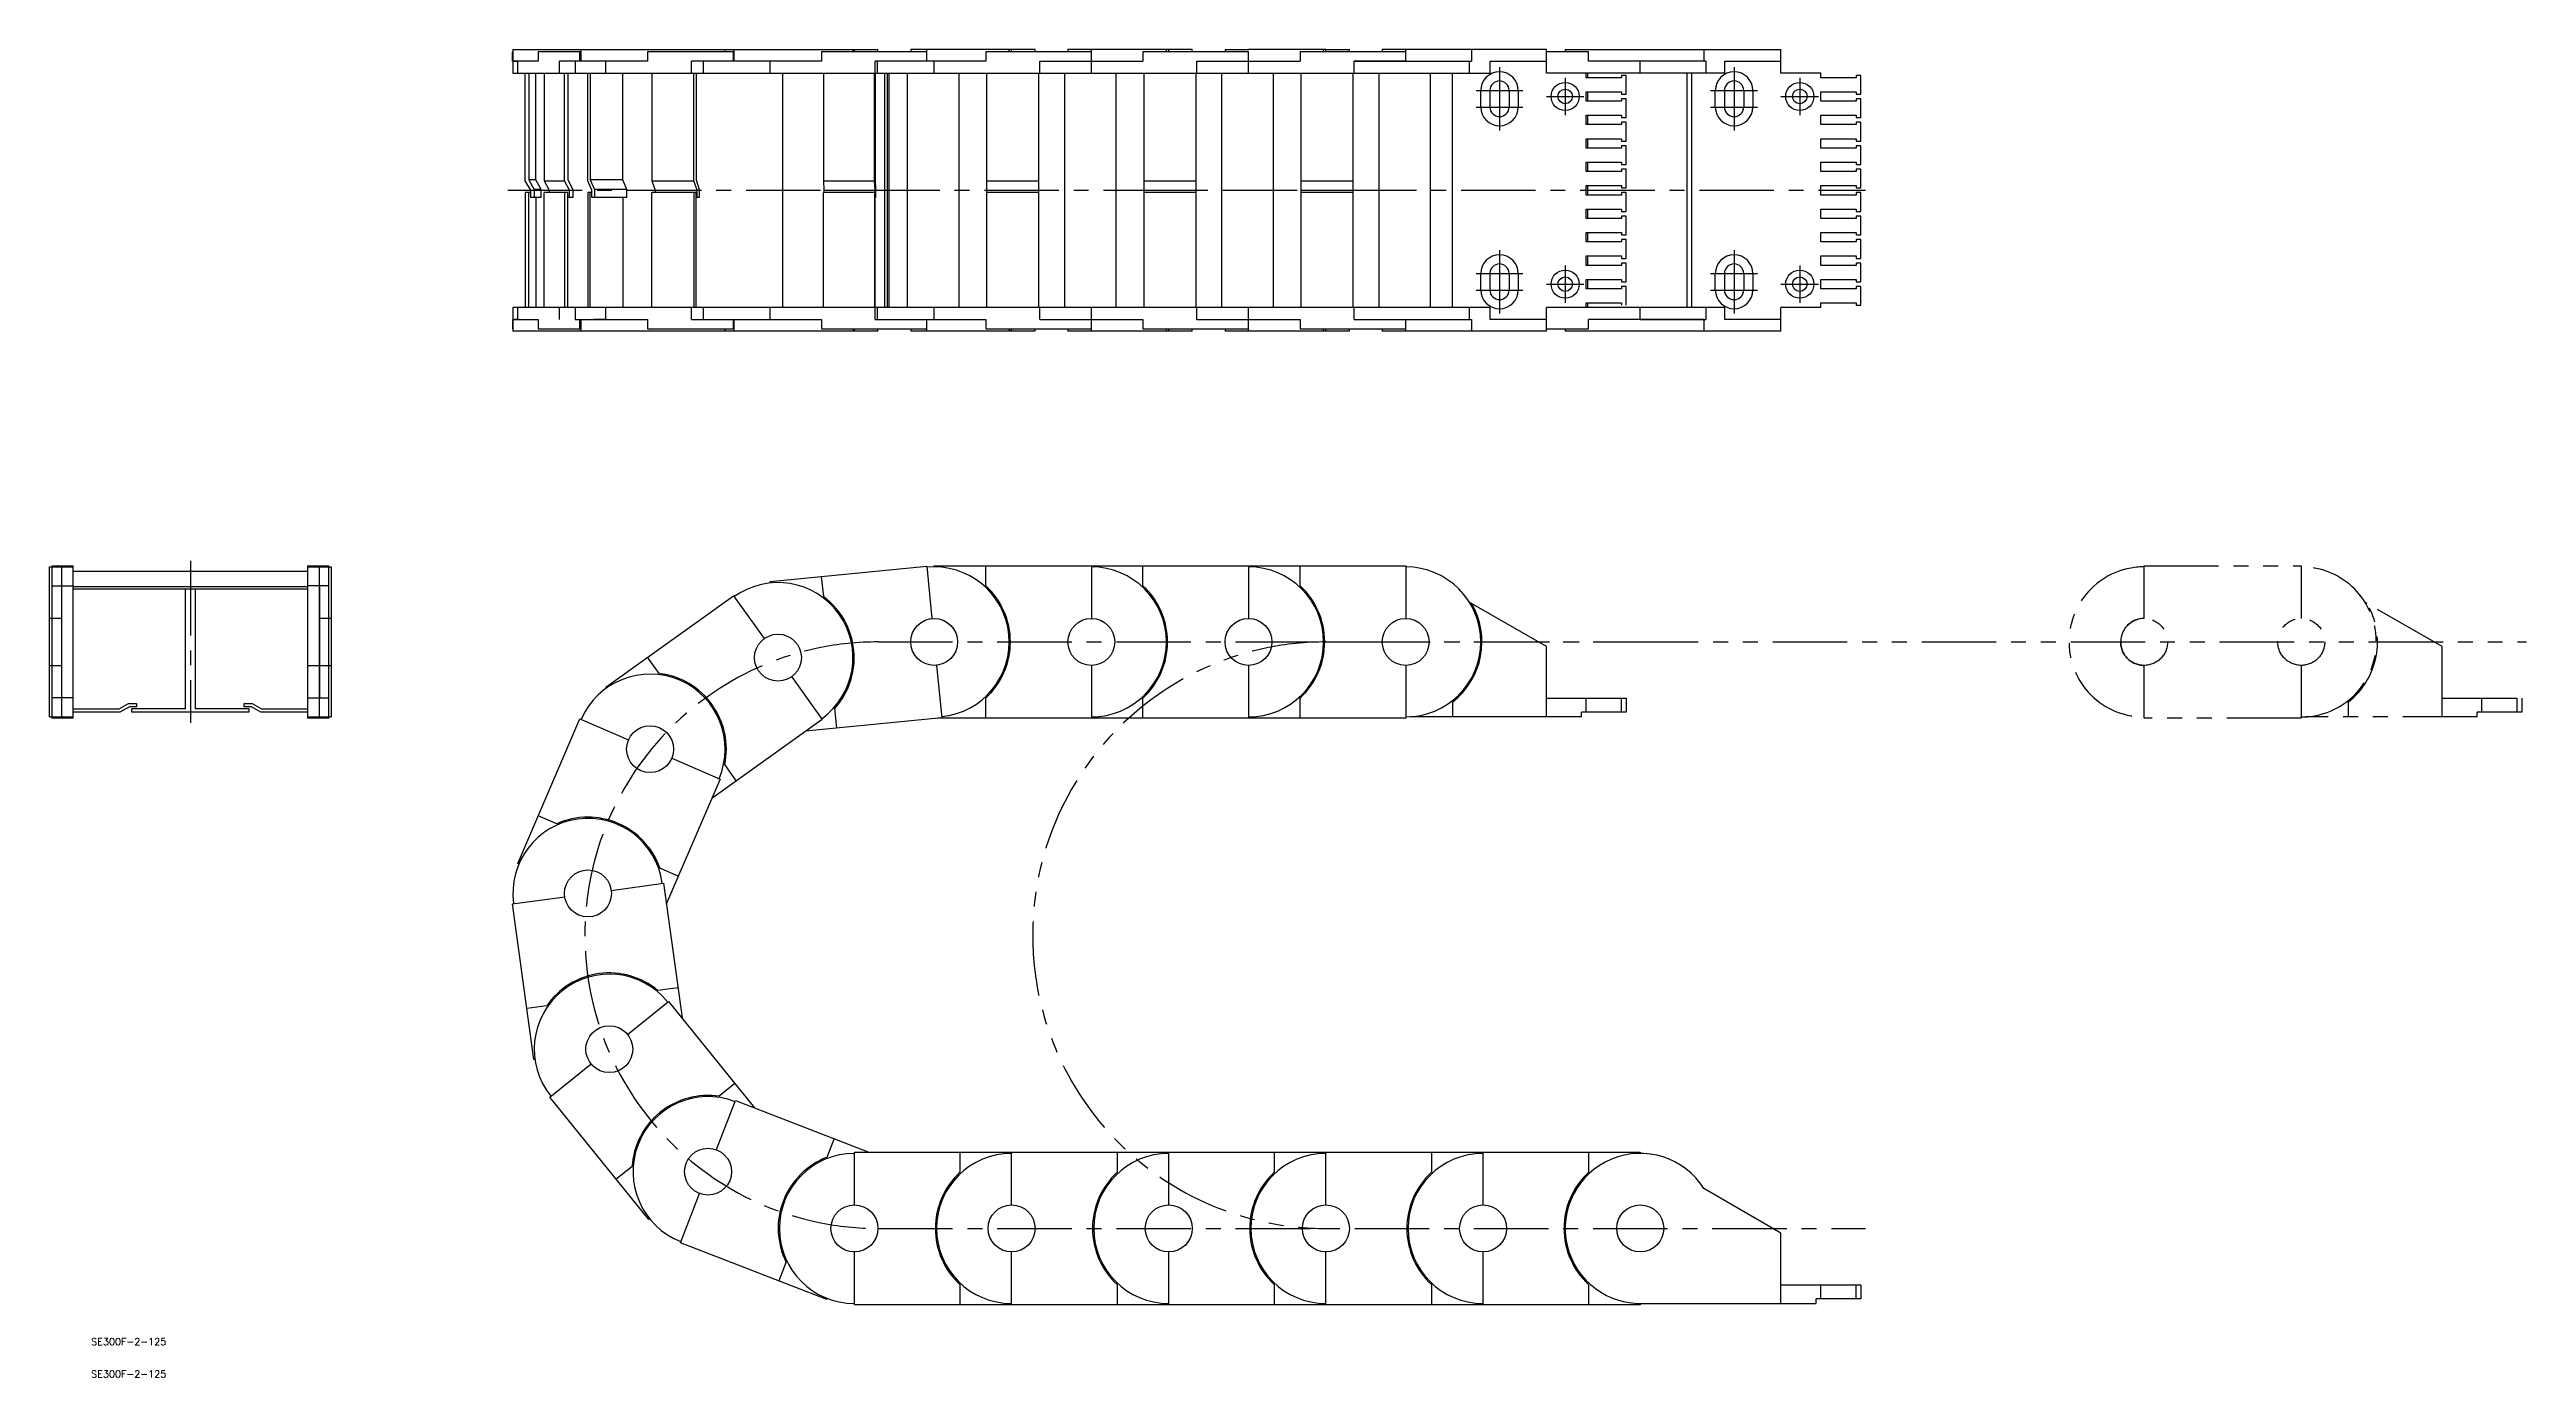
# Model space of a CAD drawing. Extents: x -197 to 859, y -446 to 120.
import ezdxf

# ---------------------------------------------------------------- set-up
doc = ezdxf.new("R2010")
doc.units = 0
doc.linetypes.add('CENTER', pattern=[50.8, 31.75, -6.35, 6.35, -6.35])
doc.linetypes.add('PHANTOM', pattern=[63.5, 31.75, -6.35, 6.35, -6.35, 6.35, -6.35])
doc.layers.get('0').update_dxf_attribs({"linetype": 'CONTINUOUS'})
doc.layers.add('CENTER', color=1, linetype='CONTINUOUS')
doc.styles.get("Standard").update_dxf_attribs({"font": 'txt.shx', "height": 3, "bigfont": 'bigfont.shx'})

# ---------------------------------------------------------------- blocks, each defined once
blk = doc.blocks.new('*U2')
at = {"color": 7, "linetype": 'CONTINUOUS'}
blk.add_text('SE300F-2-125', height=3, dxfattribs=at).set_placement((-179.6, -432.3))
blk = doc.blocks.new('*U3')
at = {"color": 7, "linetype": 'CONTINUOUS'}
blk.add_text('SE300F-2-125', height=3, dxfattribs=at).set_placement((-179.6, -446))

msp = doc.modelspace()

# ---------------------------------------------------------------- linework, layer by layer
at = {"color": 7, "linetype": 'CONTINUOUS'}
for p, q in [((0, 115), (0, 119)), ((0.2, 119), (0, 119)), ((0.2, 120), (0.2, 110)), ((0.2, 120), (155.8, 120)), ((29.3, 119), (11, 119)), ((11, 119), (11, 115)), ((28.8, 115), (28.8, 119)), ((29.3, 115), (29.3, 120)), ((57.6, 119), (57.6, 115)), ((94.5, 119), (57.6, 119)), ((90.7, 119), (90.7, 120)), ((94.2, 115), (94.2, 119)), ((94.5, 115), (94.5, 120)), ((131.8, 119), (131.8, 115)), ((176.6, 119), (131.8, 119)), ((145.2, 119), (145.2, 120)), ((145.8, 119), (145.8, 120)), ((155.8, 119), (155.8, 120)), ((222.8, 120), (169.8, 120)), ((169.8, 120), (169.8, 119)), ((176.6, 119), (176.6, 120)), ((176.6, 115), (176.6, 119)), ((176.6, 115), (176.6, 119)), ((201.8, 119), (201.8, 115)), ((246.8, 119), (201.8, 119)), ((211.8, 119), (211.8, 120)), ((212.8, 119), (212.8, 120)), ((222.8, 119), (222.8, 120)), ((236.8, 120), (236.8, 119)), ((289.8, 120), (236.8, 120)), ((246.8, 110), (246.8, 120)), ((313.8, 119), (268.8, 119)), ((268.8, 119), (268.8, 115)), ((278.8, 119), (278.8, 120)), ((279.8, 119), (279.8, 120)), ((289.8, 119), (289.8, 120)), ((303.8, 120), (313.8, 120)), ((303.8, 120), (303.8, 119)), ((345.8, 120), (313.8, 120)), ((313.8, 110), (313.8, 119)), ((380.8, 119), (335.8, 119)), ((335.8, 119), (335.8, 115)), ((345.8, 119), (345.8, 120)), ((346.8, 120), (345.8, 120)), ((346.8, 120), (356.8, 120)), ((346.8, 119), (346.8, 120)), ((356.8, 119), (356.8, 120)), ((370.8, 120), (370.8, 119)), ((440.8, 120), (370.8, 120)), ((380.8, 115), (380.8, 120)), ((408.8, 120), (408.8, 115)), ((440.8, 110), (440.8, 120)), ((458.8, 119), (440.8, 119)), ((448.8, 120), (540.8, 120)), ((448.8, 120), (448.8, 119)), ((458.8, 115), (458.8, 119)), ((507.9, 120), (507.9, 115)), ((540.8, 110), (540.8, 120)), ((11, 115), (0, 115)), ((0.2, 110), (416.8, 110)), ((0.7, 115), (2.3, 115)), ((0.7, 115), (0.7, 115)), ((2.3, 110), (2.3, 115)), ((5.5, 64), (5.5, 110)), ((7, 110), (7, 64.4)), ((10, 64.4), (10, 110)), ((13.5, 110), (13.5, 64)), ((57.6, 115), (20.1, 115)), ((20.1, 110), (20.1, 115)), ((22.2, 64), (22.2, 110)), ((23.6, 110), (23.6, 64.4)), ((26.7, 115), (26.7, 110)), ((32.1, 64), (32.1, 110)), ((33.2, 110), (33.2, 64.4)), ((39.8, 110), (39.8, 115)), ((47, 64.4), (47, 110)), ((59.5, 110), (59.5, 64)), ((76.3, 110), (76.3, 115)), ((131.8, 115), (76.3, 115)), ((77.4, 64), (77.4, 110)), ((78.3, 110), (78.3, 64.4)), ((81.3, 115), (81.3, 110)), ((109.9, 110), (109.9, 115)), ((115.2, 110), (115.2, 10)), ((132.6, 110), (132.6, 64)), ((154.4, 64), (154.4, 110)), ((154.6, 110), (154.6, 64.4)), ((201.8, 115), (154.7, 115)), ((154.7, 110), (154.7, 115)), ((155.5, 115), (155.5, 110)), ((158.7, 10), (158.7, 110)), ((159.8, 110), (159.8, 10)), ((160.4, 110), (160.4, 10)), ((168.3, 110), (168.3, 10)), ((179.8, 110), (179.8, 115)), ((190.3, 110), (190.3, 10)), ((202.3, 10), (202.3, 110)), ((224.3, 110), (224.3, 10)), ((224.8, 115), (268.8, 115)), ((224.8, 110), (224.8, 115)), ((235.3, 110), (235.3, 10)), ((257.3, 110), (257.3, 10)), ((269.3, 10), (269.3, 110)), ((291.3, 110), (291.3, 10)), ((291.8, 115), (335.8, 115)), ((291.8, 110), (291.8, 115)), ((302.3, 110), (302.3, 10)), ((324.3, 110), (324.3, 10)), ((336.3, 10), (336.3, 110)), ((358.3, 110), (358.3, 10)), ((380.8, 115), (358.8, 115)), ((358.8, 115), (408.8, 115)), ((358.8, 110), (358.8, 115)), ((369.3, 110), (369.3, 10)), ((391.3, 110), (391.3, 10)), ((400.8, 10), (400.8, 110)), ((407.9, 115), (407.9, 110)), ((416.8, 115), (440.8, 115)), ((416.8, 110), (416.8, 115)), ((516.8, 110), (440.8, 110)), ((457.8, 108), (457.8, 110)), ((472.8, 108), (457.8, 108)), ((458.3, 110), (458.3, 108)), ((508.8, 115), (458.8, 115)), ((472.8, 109), (472.8, 108)), ((474.8, 109), (472.8, 109)), ((474.8, 101), (474.8, 109)), ((480.8, 110), (480.8, 115)), ((500.8, 10), (500.8, 110)), ((502.7, 110), (502.7, 10)), ((508.8, 115), (508.8, 110)), ((516.8, 115), (540.8, 115)), ((516.8, 110), (516.8, 115)), ((557.8, 110), (540.8, 110)), ((557.8, 108), (557.8, 110)), ((572.8, 108), (557.8, 108)), ((574.8, 109), (572.8, 109)), ((572.8, 109), (572.8, 108)), ((574.8, 101), (574.8, 109)), ((412.8, 95.5), (412.8, 102.5)), ((416.7, 102.5), (416.7, 95.5)), ((424.9, 102.5), (424.9, 95.5)), ((428.8, 102.5), (428.8, 95.5)), ((457.8, 102), (472.8, 102)), ((457.8, 98), (457.8, 102)), ((472.8, 98), (457.8, 98)), ((458.3, 102), (458.3, 98)), ((472.8, 102), (472.8, 101)), ((472.8, 101), (474.8, 101)), ((472.8, 99), (472.8, 98)), ((474.8, 99), (472.8, 99)), ((474.8, 91), (474.8, 99)), ((512.8, 95.5), (512.8, 102.5)), ((516.7, 102.5), (516.7, 95.5)), ((524.9, 102.5), (524.9, 95.5)), ((528.8, 102.5), (528.8, 95.5)), ((557.8, 102), (572.8, 102)), ((557.8, 98), (557.8, 102)), ((572.8, 98), (557.8, 98)), ((572.8, 102), (572.8, 101)), ((572.8, 101), (574.8, 101)), ((574.8, 99), (572.8, 99)), ((572.8, 99), (572.8, 98)), ((574.8, 91), (574.8, 99)), ((457.8, 92), (472.8, 92)), ((457.8, 88), (457.8, 92)), ((472.8, 88), (457.8, 88)), ((458.3, 92), (458.3, 88)), ((472.8, 92), (472.8, 91)), ((472.8, 91), (474.8, 91)), ((472.8, 89), (472.8, 88)), ((474.8, 89), (472.8, 89)), ((474.8, 81), (474.8, 89)), ((557.8, 88), (557.8, 92)), ((557.8, 92), (572.8, 92)), ((572.8, 88), (557.8, 88)), ((572.8, 92), (572.8, 91)), ((572.8, 91), (574.8, 91)), ((572.8, 89), (572.8, 88)), ((574.8, 89), (572.8, 89)), ((574.8, 81), (574.8, 89)), ((457.8, 82), (472.8, 82)), ((457.8, 78), (457.8, 82)), ((472.8, 78), (457.8, 78)), ((458.3, 82), (458.3, 78)), ((472.8, 82), (472.8, 81)), ((472.8, 81), (474.8, 81)), ((472.8, 79), (472.8, 78)), ((474.8, 79), (472.8, 79)), ((474.8, 71), (474.8, 79)), ((557.8, 78), (557.8, 82)), ((557.8, 82), (572.8, 82)), ((572.8, 78), (557.8, 78)), ((572.8, 82), (572.8, 81)), ((572.8, 81), (574.8, 81)), ((572.8, 79), (572.8, 78)), ((574.8, 79), (572.8, 79)), ((574.8, 71), (574.8, 79)), ((7.8, 60), (5.5, 64)), ((7, 64.4), (9.3, 60.4)), ((10, 64.4), (7, 64.4)), ((12.3, 60.4), (10, 64.4)), ((13.5, 64), (15.7, 60)), ((13.5, 64), (22.2, 64)), ((24.4, 60), (22.2, 64)), ((23.6, 64.4), (25.7, 60.4)), ((33.9, 60), (32.1, 64)), ((47, 64.4), (33.2, 64.4)), ((33.2, 64.4), (35, 60.4)), ((48.8, 60.4), (47, 64.4)), ((59.5, 64), (60.9, 60)), ((59.5, 64), (77.4, 64)), ((78.7, 60), (77.4, 64)), ((78.3, 64.4), (79.6, 60.4)), ((132.6, 64), (132.8, 60)), ((132.6, 64), (154.4, 64)), ((154.7, 60), (154.4, 64)), ((154.6, 64.4), (154.8, 60.4)), ((202.3, 64), (224.3, 64)), ((269.3, 64), (291.3, 64)), ((336.3, 64), (358.3, 64)), ((457.8, 72), (472.8, 72)), ((457.8, 68), (457.8, 72)), ((472.8, 68), (457.8, 68)), ((458.3, 72), (458.3, 68)), ((472.8, 72), (472.8, 71)), ((472.8, 71), (474.8, 71)), ((472.8, 69), (472.8, 68)), ((474.8, 69), (472.8, 69)), ((474.8, 61), (474.8, 69)), ((557.8, 68), (557.8, 72)), ((557.8, 72), (572.8, 72)), ((572.8, 68), (557.8, 68)), ((572.8, 72), (572.8, 71)), ((572.8, 71), (574.8, 71)), ((574.8, 69), (572.8, 69)), ((572.8, 69), (572.8, 68)), ((574.8, 61), (574.8, 69)), ((5.5, 59), (5.5, 10)), ((7.8, 59), (5.5, 59)), ((7, 10), (7, 59)), ((7.8, 57), (7.8, 60)), ((12.3, 57), (7.8, 57)), ((9.3, 60.4), (9.3, 57)), ((12.3, 60.4), (9.3, 60.4)), ((10, 57), (10, 10)), ((12.3, 57), (12.3, 60.4)), ((13.5, 10), (13.5, 59)), ((23.6, 59), (13.5, 59)), ((15.7, 60), (24.4, 60)), ((15.7, 60), (15.7, 59)), ((22.2, 59), (22.2, 10)), ((23.6, 10), (23.6, 59)), ((25.7, 57), (23.6, 57)), ((24.4, 57), (24.4, 60)), ((25.7, 60.4), (25.7, 57)), ((32.1, 59), (32.1, 10)), ((33.9, 59), (32.1, 59)), ((33.2, 10), (33.2, 59)), ((33.9, 57), (33.9, 60)), ((48.8, 57), (33.9, 57)), ((35, 60.4), (35, 57)), ((48.8, 60.4), (35, 60.4)), ((47, 57), (47, 10)), ((48.8, 57), (48.8, 60.4)), ((59.5, 10), (59.5, 59)), ((78.3, 59), (59.5, 59)), ((60.9, 60), (78.7, 60)), ((60.9, 60), (60.9, 59)), ((77.4, 59), (77.4, 10)), ((78.3, 10), (78.3, 59)), ((79.6, 57), (78.3, 57)), ((78.7, 57), (78.7, 60)), ((79.6, 60.4), (79.6, 57)), ((132.6, 10), (132.6, 59)), ((154.6, 59), (132.6, 59)), ((132.8, 60), (154.7, 60)), ((132.8, 60), (132.8, 59)), ((154.4, 59), (154.4, 10)), ((154.6, 10), (154.6, 59)), ((154.8, 57), (154.6, 57)), ((154.7, 57), (154.7, 60)), ((154.8, 60.4), (154.8, 57)), ((202.3, 60), (224.3, 60)), ((224.3, 59), (202.3, 59)), ((269.3, 60), (291.3, 60)), ((291.3, 59), (269.3, 59)), ((336.3, 60), (358.3, 60)), ((358.3, 59), (336.3, 59)), ((457.8, 58), (457.8, 62)), ((457.8, 62), (472.8, 62)), ((472.8, 58), (457.8, 58)), ((458.3, 62), (458.3, 58)), ((472.8, 62), (472.8, 61)), ((472.8, 61), (474.8, 61)), ((472.8, 59), (472.8, 58)), ((474.8, 59), (472.8, 59)), ((474.8, 51), (474.8, 59)), ((557.8, 58), (557.8, 62)), ((557.8, 62), (572.8, 62)), ((572.8, 58), (557.8, 58)), ((572.8, 62), (572.8, 61)), ((572.8, 61), (574.8, 61)), ((574.8, 59), (572.8, 59)), ((572.8, 59), (572.8, 58)), ((574.8, 51), (574.8, 59)), ((457.8, 52), (472.8, 52)), ((457.8, 48), (457.8, 52)), ((472.8, 48), (457.8, 48)), ((458.3, 52), (458.3, 48)), ((472.8, 52), (472.8, 51)), ((472.8, 51), (474.8, 51)), ((472.8, 49), (472.8, 48)), ((474.8, 49), (472.8, 49)), ((474.8, 41), (474.8, 49)), ((557.8, 48), (557.8, 52)), ((557.8, 52), (572.8, 52)), ((572.8, 48), (557.8, 48)), ((572.8, 52), (572.8, 51)), ((572.8, 51), (574.8, 51)), ((572.8, 49), (572.8, 48)), ((574.8, 49), (572.8, 49)), ((574.8, 41), (574.8, 49)), ((457.8, 42), (472.8, 42)), ((457.8, 38), (457.8, 42)), ((472.8, 38), (457.8, 38)), ((457.8, 32), (472.8, 32)), ((457.8, 28), (457.8, 32)), ((458.3, 42), (458.3, 38)), ((458.3, 32), (458.3, 28)), ((472.8, 42), (472.8, 41)), ((472.8, 41), (474.8, 41)), ((472.8, 39), (472.8, 38)), ((474.8, 39), (472.8, 39)), ((472.8, 32), (472.8, 31)), ((474.8, 31), (474.8, 39)), ((557.8, 38), (557.8, 42)), ((557.8, 42), (572.8, 42)), ((572.8, 38), (557.8, 38)), ((557.8, 28), (557.8, 32)), ((557.8, 32), (572.8, 32)), ((572.8, 42), (572.8, 41)), ((572.8, 41), (574.8, 41)), ((572.8, 39), (572.8, 38)), ((574.8, 39), (572.8, 39)), ((572.8, 32), (572.8, 31)), ((574.8, 31), (574.8, 39)), ((412.8, 17.5), (412.8, 24.5)), ((416.7, 24.5), (416.7, 17.5)), ((424.9, 24.5), (424.9, 17.5)), ((428.8, 24.5), (428.8, 17.5)), ((472.8, 28), (457.8, 28)), ((457.8, 22), (472.8, 22)), ((457.8, 18), (457.8, 22)), ((458.3, 22), (458.3, 18)), ((472.8, 31), (474.8, 31)), ((472.8, 29), (472.8, 28)), ((474.8, 29), (472.8, 29)), ((472.8, 22), (472.8, 21)), ((474.8, 21), (474.8, 29)), ((512.8, 17.5), (512.8, 24.5)), ((516.7, 24.5), (516.7, 17.5)), ((524.9, 24.5), (524.9, 17.5)), ((528.8, 24.5), (528.8, 17.5)), ((572.8, 28), (557.8, 28)), ((557.8, 22), (572.8, 22)), ((557.8, 18), (557.8, 22)), ((572.8, 31), (574.8, 31)), ((574.8, 29), (572.8, 29)), ((572.8, 29), (572.8, 28)), ((572.8, 22), (572.8, 21)), ((574.8, 21), (574.8, 29)), ((472.8, 18), (457.8, 18)), ((457.8, 12), (472.8, 12)), ((457.8, 10), (457.8, 12)), ((458.3, 12), (458.3, 10)), ((472.8, 21), (474.8, 21)), ((472.8, 19), (472.8, 18)), ((474.8, 19), (472.8, 19)), ((472.8, 12), (472.8, 11)), ((474.8, 11), (474.8, 19)), ((572.8, 18), (557.8, 18)), ((557.8, 12), (572.8, 12)), ((557.8, 10), (557.8, 12)), ((572.8, 21), (574.8, 21)), ((574.8, 19), (572.8, 19)), ((572.8, 19), (572.8, 18)), ((572.8, 12), (572.8, 11)), ((572.8, 11), (574.8, 11)), ((574.8, 11), (574.8, 19)), ((0, 5), (11, 5)), ((0, 5), (0, 1)), ((0.2, 1), (0, 1)), ((0.2, 10), (0.2, 0)), ((416.8, 10), (0.2, 10)), ((155.8, 0), (0.2, 0)), ((2.3, 5), (0.7, 5)), ((0.7, 5), (0.7, 5)), ((2.3, 5), (2.3, 10)), ((11, 5), (11, 1)), ((11, 1), (29.3, 1)), ((20.1, 5), (20.1, 10)), ((26.7, 10), (26.7, 5)), ((26.7, 5), (57.6, 5)), ((28.8, 1), (28.8, 5)), ((29.3, 0), (29.3, 5)), ((39.8, 5), (34.7, 5)), ((39.8, 5), (39.8, 10)), ((57.6, 5), (57.6, 1)), ((57.6, 1), (94.5, 1)), ((76.3, 5), (76.3, 10)), ((76.3, 5), (131.8, 5)), ((81.3, 10), (81.3, 5)), ((90.7, 0), (90.7, 1)), ((94.2, 1), (94.2, 5)), ((94.5, 0), (94.5, 5)), ((109.9, 5), (109.9, 10)), ((131.8, 5), (131.8, 1)), ((131.8, 1), (176.6, 1)), ((145.2, 1), (145.2, 0)), ((145.8, 0), (145.8, 1)), ((154.7, 5), (154.7, 10)), ((154.7, 5), (201.8, 5)), ((155.5, 10), (155.5, 5)), ((155.8, 0), (155.8, 1)), ((169.8, 1), (169.8, 0)), ((222.8, 0), (169.8, 0)), ((176.6, 1), (176.6, 5)), ((176.6, 1), (176.6, 5)), ((176.6, 0), (176.6, 1)), ((179.8, 5), (179.8, 10)), ((201.8, 5), (201.8, 1)), ((201.8, 1), (246.8, 1)), ((211.8, 1), (211.8, 0)), ((212.8, 0), (212.8, 1)), ((222.8, 0), (222.8, 1)), ((224.8, 5), (224.8, 10)), ((224.8, 5), (268.8, 5)), ((236.8, 1), (236.8, 0)), ((289.8, 0), (236.8, 0)), ((246.8, 0), (246.8, 10)), ((268.8, 5), (268.8, 1)), ((268.8, 1), (313.8, 1)), ((278.8, 0), (278.8, 1)), ((279.8, 0), (279.8, 1)), ((289.8, 0), (289.8, 1)), ((291.8, 5), (291.8, 10)), ((291.8, 5), (335.8, 5)), ((303.8, 1), (303.8, 0)), ((356.8, 0), (303.8, 0)), ((313.8, 0), (313.8, 10)), ((335.8, 5), (335.8, 1)), ((335.8, 1), (380.8, 1)), ((345.8, 0), (345.8, 1)), ((346.8, 0), (346.8, 1)), ((356.8, 0), (356.8, 1)), ((358.8, 5), (358.8, 10)), ((358.8, 5), (408.8, 5)), ((370.8, 1), (370.8, 0)), ((408.8, 0), (370.8, 0)), ((380.8, 1), (380.8, 5)), ((380.8, 0), (380.8, 1)), ((440.8, 0), (400.8, 0)), ((407.9, 10), (407.9, 5)), ((408.8, 5), (408.8, 0)), ((416.8, 5), (416.8, 10)), ((440.8, 5), (416.8, 5)), ((440.8, 0), (440.8, 10)), ((516.8, 10), (440.8, 10)), ((440.8, 1), (458.8, 1)), ((448.8, 1), (448.8, 0)), ((540.8, 0), (448.8, 0)), ((507.9, 5), (458.8, 5)), ((458.8, 1), (458.8, 5)), ((480.8, 5), (480.8, 10)), ((480.8, 5), (508.8, 5)), ((507.9, 5), (507.9, 0)), ((508.8, 10), (508.8, 5)), ((516.8, 5), (516.8, 10)), ((540.8, 5), (516.8, 5)), ((557.8, 10), (540.8, 10)), ((540.8, 0), (540.8, 10)), ((-197.3, -164.5), (-197.3, -100.5)), ((-197.3, -100.5), (-187.3, -100.5)), ((-196.3, -100), (-187.3, -100)), ((-196.3, -100), (-196.3, -165)), ((-192.3, -100), (-192.3, -165)), ((-192.3, -100.5), (-192.3, -108.6)), ((-192.3, -100.5), (-192.3, -100.5)), ((-187.3, -165), (-187.3, -100)), ((-87.3, -102.5), (-187.3, -102.5)), ((-87.3, -100), (-87.3, -165)), ((-87.3, -100), (-78.3, -100)), ((-87.3, -100.5), (-78.3, -100.5)), ((-82.3, -165), (-82.3, -100)), ((-82.3, -108.6), (-82.3, -100.5)), ((-82.3, -100.5), (-82.3, -100.5)), ((-78.3, -165), (-78.3, -100)), ((-78.3, -100.5), (-77.3, -100.5)), ((-77.3, -100.5), (-77.3, -142.5)), ((109.9, -106.8), (176.6, -100.2)), ((132.7, -113.2), (131.8, -104.6)), ((176.6, -100.2), (178.8, -122.5)), ((179.8, -100.5), (179.8, -100)), ((179.8, -100), (380.8, -100)), ((201.8, -108.6), (201.8, -100)), ((246.8, -100), (246.8, -122.5)), ((268.8, -108.6), (268.8, -100)), ((313.8, -100), (313.8, -122.5)), ((335.8, -108.6), (335.8, -100)), ((380.8, -100), (380.8, -122.5)), ((-196.3, -108.6), (-187.3, -108.6)), ((-87.3, -109), (-187.3, -109)), ((-87.3, -110), (-187.3, -110)), ((-139.3, -161), (-139.3, -110)), ((-135.3, -110), (-135.3, -161)), ((-78.3, -108.6), (-87.3, -108.6)), ((-82.3, -108.6), (-82.3, -156.4)), ((39.8, -151.8), (94.2, -112.8)), ((94.2, -112.8), (107.3, -131)), ((110, -107.3), (109.9, -106.8)), ((440.8, -134.5), (407.9, -115.5)), ((-192.3, -122.5), (-197.3, -122.5)), ((-192.3, -122.5), (-192.3, -122.5)), ((-77.3, -122.5), (-82.3, -122.5)), ((-82.3, -122.5), (-82.3, -122.5)), ((440.8, -164.5), (440.8, -134.5)), ((-197.3, -142.5), (-192.3, -142.5)), ((-192.3, -142.5), (-192.3, -142.5)), ((-87.3, -142.5), (-77.3, -142.5)), ((-82.3, -142.5), (-82.3, -142.5)), ((-77.3, -142.5), (-77.3, -164.5)), ((62.6, -145.9), (57.6, -139)), ((119, -147.3), (132.1, -165.6)), ((180.8, -142.5), (183.1, -164.8)), ((246.8, -142.5), (246.8, -165)), ((313.8, -142.5), (313.8, -165)), ((380.8, -142.5), (380.8, -165)), ((-187.3, -156.4), (-196.3, -156.4)), ((-192.3, -156.4), (-192.3, -164.5)), ((-87.3, -156.4), (-78.3, -156.4)), ((-82.3, -164.5), (-82.3, -156.4)), ((40.1, -152.2), (39.8, -151.8)), ((201.8, -165), (201.8, -156.4)), ((268.8, -165), (268.8, -156.4)), ((335.8, -165), (335.8, -156.4)), ((400.8, -158.1), (400.8, -164.5)), ((440.8, -156.5), (474.8, -156.5)), ((457.8, -162.5), (457.8, -156.5)), ((472.8, -162.5), (472.8, -156.5)), ((474.8, -156.5), (474.8, -162.5)), ((-197.3, -164.5), (-187.3, -164.5)), ((-187.3, -165), (-196.3, -165)), ((-192.3, -164.5), (-192.3, -164.5)), ((-187.3, -161), (-167.7, -161)), ((-167.3, -162.5), (-187.3, -162.5)), ((-167.7, -161), (-163.7, -158.7)), ((-163.3, -160.2), (-167.3, -162.5)), ((-163.7, -158.7), (-160.3, -158.7)), ((-160.3, -160.2), (-163.3, -160.2)), ((-139.3, -161), (-162.3, -161)), ((-162.3, -162.5), (-162.3, -161)), ((-112.3, -162.5), (-162.3, -162.5)), ((-160.3, -158.7), (-160.3, -160.2)), ((-112.3, -161), (-135.3, -161)), ((-114.3, -158.7), (-110.9, -158.7)), ((-114.3, -160.2), (-114.3, -158.7)), ((-111.3, -160.2), (-114.3, -160.2)), ((-112.3, -161), (-112.3, -162.5)), ((-107.3, -162.5), (-111.3, -160.2)), ((-110.9, -158.7), (-106.9, -161)), ((-87.3, -162.5), (-107.3, -162.5)), ((-106.9, -161), (-87.3, -161)), ((-87.3, -164.5), (-78.3, -164.5)), ((-78.3, -165), (-87.3, -165)), ((-82.3, -164.5), (-82.3, -164.5)), ((-78.3, -164.5), (-77.3, -164.5)), ((2.3, -226.9), (28.8, -165.3)), ((28.8, -165.3), (49.5, -174.2)), ((132.1, -165.6), (85, -199.3)), ((183.1, -164.8), (125, -170.6)), ((138.3, -169.3), (137.4, -160.8)), ((380.8, -165), (181.4, -165)), ((382.8, -164.5), (382.8, -164.4)), ((455.8, -164.5), (382.8, -164.5)), ((455.8, -164.5), (455.8, -162.5)), ((474.8, -162.5), (455.8, -162.5)), ((67.9, -182.1), (88.5, -191)), ((95.5, -191.8), (90.5, -184.8)), ((88.5, -191), (65.6, -244.3)), ((18.9, -210.1), (11, -206.7)), ((2.8, -227.1), (2.3, -226.9)), ((70.7, -232.4), (62.9, -229)), ((0, -244.1), (22.3, -241.1)), ((42.1, -238.4), (64.4, -235.3)), ((64.4, -235.3), (72.3, -292.7)), ((9.1, -310.5), (0, -244.1)), ((70.5, -279.9), (62, -281.1)), ((14.6, -287.6), (6.1, -288.7)), ((49.1, -299.8), (66.6, -285.7)), ((66.6, -285.7), (103.2, -331.1)), ((9.6, -310.5), (9.1, -310.5)), ((16, -326.5), (33.5, -312.4)), ((58.1, -378.7), (16, -326.5)), ((94.8, -320.7), (88.2, -326.1)), ((87, -348.9), (95.1, -328)), ((95.1, -328), (151.9, -350)), ((137.1, -344.2), (134, -352.2)), ((50.9, -356.2), (44.2, -361.5)), ((145.8, -372.5), (145.8, -350)), ((145.8, -350), (480.8, -350)), ((190.8, -350), (190.8, -358.6)), ((212.8, -372.5), (212.8, -350)), ((257.8, -350), (257.8, -358.6)), ((279.8, -372.5), (279.8, -350)), ((324.8, -350), (324.8, -358.6)), ((346.8, -372.5), (346.8, -350)), ((391.8, -350), (391.8, -358.6)), ((413.8, -372.5), (413.8, -350)), ((458.8, -350), (458.8, -358.6)), ((480.8, -350), (480.8, -350.5)), ((71.6, -388.6), (79.7, -367.6)), ((540.8, -384.5), (507.9, -365.5)), ((58.5, -378.4), (58.1, -378.7)), ((134.1, -412.8), (71.6, -388.6)), ((540.8, -414.5), (540.8, -384.5)), ((116.7, -396.8), (113.6, -404.8)), ((145.8, -415), (145.8, -392.5)), ((212.8, -415), (212.8, -392.5)), ((279.8, -415), (279.8, -392.5)), ((346.8, -415), (346.8, -392.5)), ((413.8, -415), (413.8, -392.5)), ((190.8, -406.4), (190.8, -415)), ((257.8, -406.4), (257.8, -415)), ((324.8, -406.4), (324.8, -415)), ((391.8, -406.4), (391.8, -415)), ((458.8, -406.4), (458.8, -415)), ((540.8, -406.5), (574.8, -406.5)), ((557.8, -412.5), (557.8, -406.5)), ((572.8, -412.5), (572.8, -406.5)), ((574.8, -406.5), (574.8, -412.5)), ((134.2, -412.3), (134.1, -412.8)), ((480.8, -415), (145.8, -415)), ((480.8, -414.5), (480.8, -415)), ((482.8, -414.4), (482.8, -414.5)), ((482.8, -414.5), (555.8, -414.5)), ((555.8, -414.5), (555.8, -412.5)), ((574.8, -412.5), (555.8, -412.5))]:
    msp.add_line(p, q, dxfattribs=at)
at = {"color": 3, "linetype": 'PHANTOM'}
for p, q in [((695.6, -100), (762.6, -100)), ((695.6, -122.5), (695.6, -100)), ((762.6, -100), (762.6, -122.5)), ((789.7, -115.5), (790.6, -116)), ((822.6, -134.5), (790.6, -116)), ((346.8, -132.5), (858.6, -132.5)), ((822.6, -164.5), (822.6, -134.5)), ((695.6, -165), (695.6, -142.5)), ((762.6, -142.5), (762.6, -165)), ((782.6, -158.1), (782.6, -164.5)), ((822.6, -156.5), (856.6, -156.5)), ((839.6, -162.5), (839.6, -156.5)), ((854.6, -162.5), (854.6, -156.5)), ((856.6, -156.5), (856.6, -162.5)), ((762.6, -165), (695.6, -165)), ((764.6, -164.5), (764.6, -164.4)), ((837.6, -164.5), (764.6, -164.5)), ((837.6, -164.5), (837.6, -162.5)), ((856.6, -162.5), (837.6, -162.5))]:
    msp.add_line(p, q, dxfattribs=at)
at = {"color": 7, "linetype": 'CONTINUOUS'}
for centre, radius in [((448.8, 100), 6), ((548.8, 100), 6), ((448.8, 100), 3.1), ((548.8, 100), 3.1), ((448.8, 20), 6), ((448.8, 20), 3.1), ((548.8, 20), 6), ((548.8, 20), 3.1), ((179.8, -132.5), 10), ((246.8, -132.5), 10), ((313.8, -132.5), 10), ((380.8, -132.5), 10), ((113.2, -139.2), 10), ((58.7, -178.2), 10), ((32.2, -239.7), 10), ((41.3, -306.1), 10), ((83.4, -358.3), 10), ((145.8, -382.5), 10), ((212.8, -382.5), 10), ((279.8, -382.5), 10), ((346.8, -382.5), 10), ((413.8, -382.5), 10), ((480.8, -382.5), 10), ((480.8, -382.5), 10)]:
    msp.add_circle(centre, radius, dxfattribs=at)
at = {"color": 3, "linetype": 'PHANTOM'}
for centre in [(695.6, -132.5), (762.6, -132.5)]:
    msp.add_circle(centre, 10, dxfattribs=at)
at = {"color": 7, "linetype": 'CONTINUOUS'}
for centre, radius, start, end in [((420.8, 102.5), 8, 0, 180), ((420.8, 102.5), 4.1, 0, 180), ((520.8, 102.5), 8, 0, 180), ((520.8, 102.5), 4.1, 0, 180), ((420.8, 95.5), 8, 180, 0), ((420.8, 95.5), 4.1, 180, 0), ((520.8, 95.5), 8, 180, 0), ((520.8, 95.5), 4.1, 180, 0), ((420.8, 24.5), 8, 0, 180), ((520.8, 24.5), 8, 0, 180), ((420.8, 24.5), 4.1, 0, 180), ((520.8, 24.5), 4.1, 0, 180), ((420.8, 17.5), 8, 180, 0), ((420.8, 17.5), 4.1, 180, 0), ((520.8, 17.5), 8, 180, 0), ((520.8, 17.5), 4.1, 180, 0), ((179.8, -132.5), 32, 275.717, 95.717), ((246.8, -132.5), 32, 270, 90), ((313.8, -132.5), 32, 270, 90), ((380.8, -132.5), 32, 270, 90), ((113.2, -139.2), 32, 305.6194, 125.6194), ((113.2, -139.2), 32.5, 318.3206, 53.1133), ((179.8, -132.5), 32.5, 312.6037, 47.3963), ((246.8, -132.5), 32.5, 312.6037, 47.3963), ((313.8, -132.5), 32.5, 312.6037, 47.3963), ((380.8, -132.5), 32.5, 307.9799, 30.4334), ((58.7, -178.2), 32, 336.71, 156.71), ((58.7, -178.2), 32.5, 348.2231, 83.0158), ((32.2, -239.7), 32, 7.8006, 187.8006), ((32.2, -239.7), 32.5, 19.3137, 114.1063), ((41.3, -306.1), 32, 38.8912, 218.8912), ((41.3, -306.1), 32.5, 50.4042, 145.1969), ((83.4, -358.3), 32.5, 81.4948, 176.2875), ((83.4, -358.3), 32, 68.7936, 248.7936), ((145.8, -382.5), 32.5, 111.3973, 206.1899), ((145.8, -382.5), 32, 90, 270), ((212.8, -382.5), 32.5, 132.6037, 227.3963), ((212.8, -382.5), 32, 90, 270), ((279.8, -382.5), 32.5, 132.6037, 227.3963), ((279.8, -382.5), 32, 90, 270), ((346.8, -382.5), 32.5, 132.6037, 227.3963), ((346.8, -382.5), 32, 90, 270), ((413.8, -382.5), 32.5, 132.6037, 227.3963), ((413.8, -382.5), 32, 90, 270), ((480.8, -382.5), 32.5, 132.6037, 227.3963), ((480.8, -382.5), 32, 32.052, 273.5833)]:
    msp.add_arc(centre, radius, start, end, dxfattribs=at)
at = {"color": 3, "linetype": 'PHANTOM'}
for centre, radius, start, end in [((695.6, -132.5), 32, 90, 270), ((762.6, -132.5), 32, 270, 90), ((762.6, -132.5), 32.5, 307.9799, 30.4334), ((695.6, -132.5), 10, 90, 270), ((346.8, -257.5), 125, 90, 270)]:
    msp.add_arc(centre, radius, start, end, dxfattribs=at)
at = {"layer": 'CENTER', "color": 1, "linetype": 'CENTER'}
for p, q in [((420.8, 112.5), (420.8, 85.5)), ((448.8, 108), (448.8, 92)), ((520.8, 112.5), (520.8, 85.5)), ((548.8, 108), (548.8, 92)), ((410.8, 102.5), (430.8, 102.5)), ((410.8, 95.5), (430.8, 95.5)), ((440.8, 100), (456.8, 100)), ((510.8, 102.5), (530.8, 102.5)), ((510.8, 95.5), (530.8, 95.5)), ((540.8, 100), (556.8, 100)), ((-2, 60.1), (576.8, 60.1)), ((420.8, 34.5), (420.8, 7.5)), ((520.8, 34.5), (520.8, 7.5)), ((410.8, 24.5), (430.8, 24.5)), ((448.8, 28), (448.8, 12)), ((510.8, 24.5), (530.8, 24.5)), ((548.8, 28), (548.8, 12)), ((410.8, 17.5), (430.8, 17.5)), ((440.8, 20), (456.8, 20)), ((510.8, 17.5), (530.8, 17.5)), ((540.8, 20), (556.8, 20)), ((-137.3, -98), (-137.3, -167)), ((155.9, -132.5), (476.8, -132.5)), ((155.9, -382.5), (576.8, -382.5))]:
    msp.add_line(p, q, dxfattribs=at)
msp.add_arc((155.9, -257.5), 125, 90, 270, dxfattribs=at)

# ---------------------------------------------------------------- block references
at = {"color": 7, "linetype": 'CONTINUOUS'}
for name in ['*U2', '*U3']:
    msp.add_blockref(name, (0, 0), dxfattribs=at)

doc.saveas('drawing.dxf')
